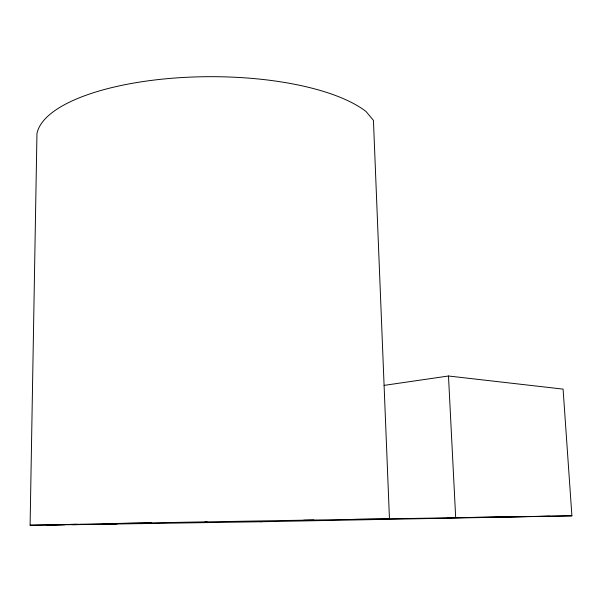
<?xml version="1.0" encoding="UTF-8"?>
<svg xmlns="http://www.w3.org/2000/svg" width="602" height="602" viewBox="0 0 602 602"><rect width="100%" height="100%" fill="white"/><g stroke="black" fill="none" stroke-linecap="round" stroke-linejoin="round"><path stroke-width="0.9" d="M87.636 524.447L30.1 525.215L36.955 133.599A172.27 60.253 -0.3 0 1 178.741 77.756A172.27 60.253 -0.3 0 1 366.054 111.528L373.436 120.362L389.456 518.901L354.458 519.375M384.091 385.378L448.482 376.002L563.088 389.118L571.9 515.824L260.749 521.738M30.1 525.215L207.08 521.814M76.695 524.259L46.715 524.944L64.738 524.786M571.9 515.824L303.732 520.211M102.588 523.702L151.614 522.799M205.034 521.889L313.868 520.015M139.724 523.642L261.765 521.746M103.574 524.229L151.117 523.431M447.896 517.788L549.731 516.223M72.375 524.718L117.081 523.988M448.482 376.002L455.684 517.615"/></g></svg>
